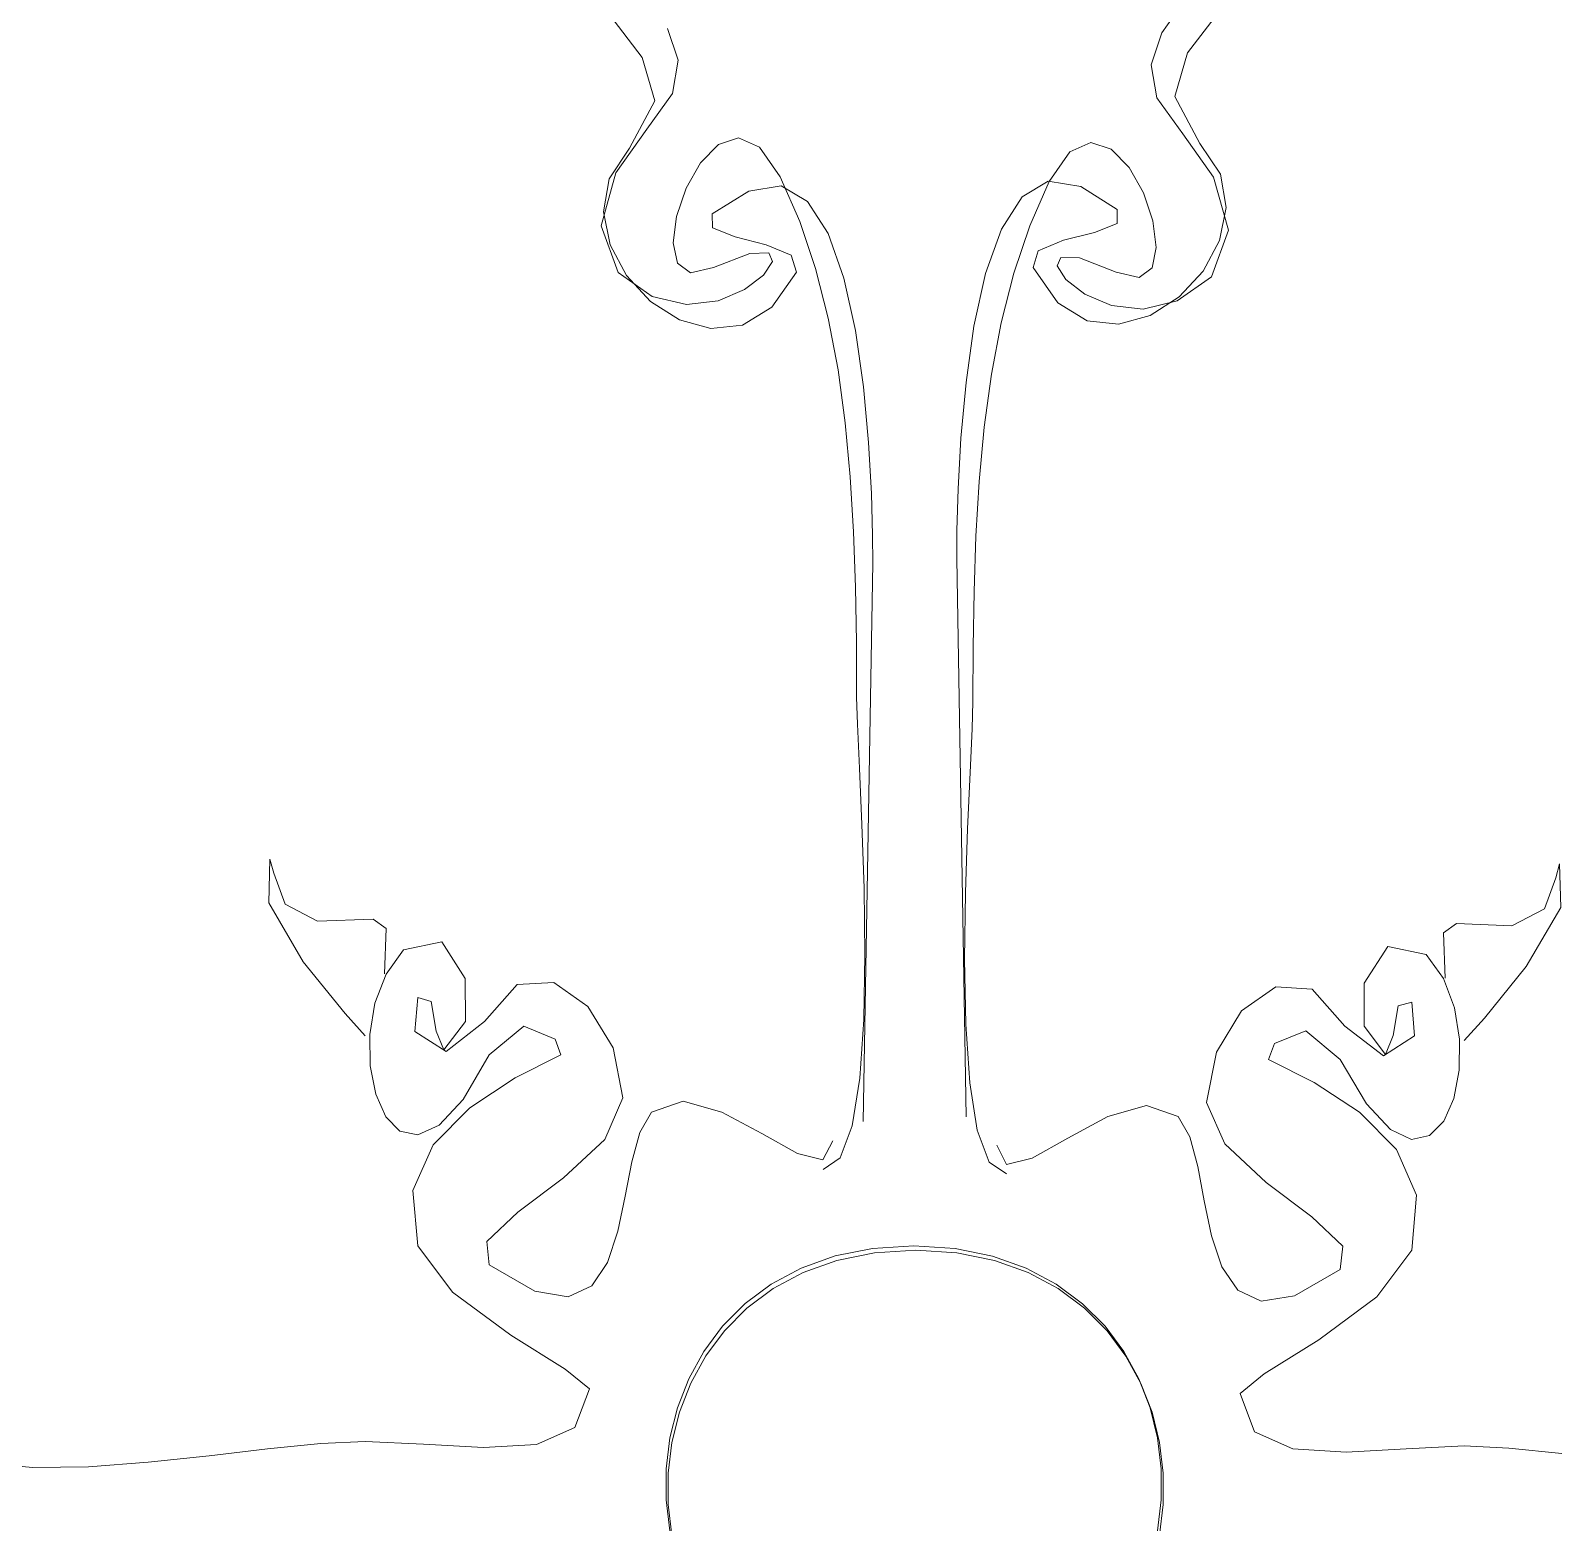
# Model space of a CAD drawing. Header units: centimetres. Extents: x 134057 to 145613, y 5028 to 39996.
# Drawn here: x 135547.1 to 135598.1, y 6633.2 to 6682.9 of the extents above; entities that cross this region are included whole.
import ezdxf

# ---------------------------------------------------------------- set-up
doc = ezdxf.new("R2010")
doc.units = ezdxf.units.CM
doc.layers.add('TEXT', color=3, linetype='Continuous', lineweight=20)

msp = doc.modelspace()

# ---------------------------------------------------------------- linework, layer by layer
at = {"layer": 'TEXT', "color": 2, "linetype": 'Continuous', "lineweight": 9}
for p, q in [((135567.435, 6682.031), (135566.324, 6683.482)), ((135567.435, 6682.031), (135566.324, 6683.482)), ((135585.519, 6683.919), (135584.764, 6682.849)), ((135585.519, 6683.919), (135584.764, 6682.849)), ((135585.613, 6682.181), (135586.724, 6683.632)), ((135585.613, 6682.181), (135586.724, 6683.632)), ((135568.285, 6682.999), (135568.639, 6681.935)), ((135568.285, 6682.999), (135568.639, 6681.935)), ((135584.764, 6682.849), (135584.409, 6681.785)), ((135584.764, 6682.849), (135584.409, 6681.785)), ((135567.859, 6680.58), (135567.435, 6682.031)), ((135567.859, 6680.58), (135567.435, 6682.031)), ((135568.639, 6681.935), (135568.454, 6680.83)), ((135568.639, 6681.935), (135568.454, 6680.83)), ((135585.189, 6680.73), (135585.613, 6682.181)), ((135585.189, 6680.73), (135585.613, 6682.181)), ((135584.409, 6681.785), (135584.594, 6680.68)), ((135584.409, 6681.785), (135584.594, 6680.68)), ((135567.017, 6679.01), (135567.859, 6680.58)), ((135567.017, 6679.01), (135567.859, 6680.58)), ((135568.454, 6680.83), (135567.589, 6679.637)), ((135568.454, 6680.83), (135567.589, 6679.637)), ((135584.594, 6680.68), (135585.459, 6679.487)), ((135584.594, 6680.68), (135585.459, 6679.487)), ((135586.031, 6679.16), (135585.189, 6680.73)), ((135586.031, 6679.16), (135585.189, 6680.73)), ((135567.589, 6679.637), (135566.564, 6678.189)), ((135567.589, 6679.637), (135566.564, 6678.189)), ((135585.459, 6679.487), (135586.484, 6678.039)), ((135585.459, 6679.487), (135586.484, 6678.039)), ((135566.336, 6677.989), (135567.017, 6679.01)), ((135566.336, 6677.989), (135567.017, 6679.01)), ((135569.379, 6678.518), (135569.977, 6679.127)), ((135569.379, 6678.518), (135569.977, 6679.127)), ((135569.977, 6679.127), (135570.649, 6679.351)), ((135569.977, 6679.127), (135570.649, 6679.351)), ((135570.649, 6679.351), (135571.351, 6679.04)), ((135570.649, 6679.351), (135571.351, 6679.04)), ((135571.351, 6679.04), (135572.04, 6678.047)), ((135571.351, 6679.04), (135572.04, 6678.047)), ((135581.697, 6678.89), (135581.008, 6677.897)), ((135581.697, 6678.89), (135581.008, 6677.897)), ((135582.399, 6679.201), (135581.697, 6678.89)), ((135582.399, 6679.201), (135581.697, 6678.89)), ((135583.071, 6678.978), (135582.399, 6679.201)), ((135583.071, 6678.978), (135582.399, 6679.201)), ((135583.669, 6678.368), (135583.071, 6678.978)), ((135583.669, 6678.368), (135583.071, 6678.978)), ((135586.712, 6678.139), (135586.031, 6679.16)), ((135586.712, 6678.139), (135586.031, 6679.16)), ((135568.9, 6677.67), (135569.379, 6678.518)), ((135568.9, 6677.67), (135569.379, 6678.518)), ((135584.148, 6677.52), (135583.669, 6678.368)), ((135584.148, 6677.52), (135583.669, 6678.368)), ((135566.564, 6678.189), (135566.07, 6676.422)), ((135566.564, 6678.189), (135566.07, 6676.422)), ((135566.146, 6676.886), (135566.336, 6677.989)), ((135566.146, 6676.886), (135566.336, 6677.989)), ((135572.04, 6678.047), (135572.691, 6676.566)), ((135572.04, 6678.047), (135572.691, 6676.566)), ((135580.1, 6677.386), (135580.975, 6677.906)), ((135580.1, 6677.386), (135580.975, 6677.906)), ((135581.008, 6677.897), (135580.357, 6676.416)), ((135581.008, 6677.897), (135580.357, 6676.416)), ((135580.975, 6677.906), (135582.056, 6677.729)), ((135580.975, 6677.906), (135582.056, 6677.729)), ((135586.484, 6678.039), (135586.979, 6676.272)), ((135586.484, 6678.039), (135586.979, 6676.272)), ((135586.902, 6677.036), (135586.712, 6678.139)), ((135586.902, 6677.036), (135586.712, 6678.139)), ((135568.583, 6676.731), (135568.9, 6677.67)), ((135568.583, 6676.731), (135568.9, 6677.67)), ((135570.992, 6677.58), (135569.774, 6676.816)), ((135570.992, 6677.58), (135569.774, 6676.816)), ((135572.073, 6677.756), (135570.992, 6677.58)), ((135572.073, 6677.756), (135570.992, 6677.58)), ((135572.948, 6677.236), (135572.073, 6677.756)), ((135572.948, 6677.236), (135572.073, 6677.756)), ((135579.411, 6676.313), (135580.1, 6677.386)), ((135579.411, 6676.313), (135580.1, 6677.386)), ((135582.056, 6677.729), (135583.274, 6676.966)), ((135582.056, 6677.729), (135583.274, 6676.966)), ((135584.465, 6676.581), (135584.148, 6677.52)), ((135584.465, 6676.581), (135584.148, 6677.52)), ((135566.366, 6675.784), (135566.146, 6676.886)), ((135566.366, 6675.784), (135566.146, 6676.886)), ((135569.774, 6676.816), (135569.779, 6676.349)), ((135569.774, 6676.816), (135569.779, 6676.349)), ((135573.638, 6676.163), (135572.948, 6677.236)), ((135573.638, 6676.163), (135572.948, 6677.236)), ((135583.274, 6676.966), (135583.269, 6676.499)), ((135583.274, 6676.966), (135583.269, 6676.499)), ((135586.682, 6675.934), (135586.902, 6677.036)), ((135586.682, 6675.934), (135586.902, 6677.036)), ((135566.07, 6676.422), (135566.635, 6674.867)), ((135566.07, 6676.422), (135566.635, 6674.867)), ((135568.472, 6675.849), (135568.583, 6676.731)), ((135568.472, 6675.849), (135568.583, 6676.731)), ((135569.779, 6676.349), (135570.535, 6676.049)), ((135569.779, 6676.349), (135570.535, 6676.049)), ((135572.691, 6676.566), (135573.221, 6674.993)), ((135572.691, 6676.566), (135573.221, 6674.993)), ((135578.884, 6674.829), (135579.411, 6676.313)), ((135578.884, 6674.829), (135579.411, 6676.313)), ((135580.357, 6676.416), (135579.828, 6674.844)), ((135580.357, 6676.416), (135579.828, 6674.844)), ((135583.269, 6676.499), (135582.513, 6676.199)), ((135583.269, 6676.499), (135582.513, 6676.199)), ((135584.576, 6675.7), (135584.465, 6676.581)), ((135584.576, 6675.7), (135584.465, 6676.581)), ((135568.611, 6675.173), (135568.472, 6675.849)), ((135568.611, 6675.173), (135568.472, 6675.849)), ((135570.535, 6676.049), (135571.569, 6675.789)), ((135570.535, 6676.049), (135571.569, 6675.789)), ((135571.569, 6675.789), (135572.409, 6675.441)), ((135571.569, 6675.789), (135572.409, 6675.441)), ((135574.164, 6674.68), (135573.638, 6676.163)), ((135574.164, 6674.68), (135573.638, 6676.163)), ((135581.479, 6675.939), (135580.639, 6675.591)), ((135581.479, 6675.939), (135580.639, 6675.591)), ((135582.513, 6676.199), (135581.479, 6675.939)), ((135582.513, 6676.199), (135581.479, 6675.939)), ((135586.133, 6674.912), (135586.682, 6675.934)), ((135586.133, 6674.912), (135586.682, 6675.934)), ((135586.979, 6676.272), (135586.413, 6674.718)), ((135586.979, 6676.272), (135586.413, 6674.718)), ((135566.916, 6674.762), (135566.366, 6675.784)), ((135566.916, 6674.762), (135566.366, 6675.784)), ((135571.03, 6675.497), (135569.814, 6675.027)), ((135571.03, 6675.497), (135569.814, 6675.027)), ((135571.657, 6675.519), (135571.03, 6675.497)), ((135571.657, 6675.519), (135571.03, 6675.497)), ((135571.781, 6675.233), (135571.657, 6675.519)), ((135571.781, 6675.233), (135571.657, 6675.519)), ((135572.409, 6675.441), (135572.582, 6674.877)), ((135572.409, 6675.441), (135572.582, 6674.877)), ((135580.639, 6675.591), (135580.466, 6675.027)), ((135580.639, 6675.591), (135580.466, 6675.027)), ((135581.267, 6675.083), (135581.391, 6675.37)), ((135581.267, 6675.083), (135581.391, 6675.37)), ((135581.391, 6675.37), (135582.019, 6675.348)), ((135581.391, 6675.37), (135582.019, 6675.348)), ((135582.019, 6675.348), (135583.234, 6674.877)), ((135582.019, 6675.348), (135583.234, 6674.877)), ((135584.437, 6675.023), (135584.576, 6675.7)), ((135584.437, 6675.023), (135584.576, 6675.7)), ((135566.635, 6674.867), (135567.775, 6674.067)), ((135566.635, 6674.867), (135567.775, 6674.067)), ((135569.044, 6674.849), (135568.611, 6675.173)), ((135569.044, 6674.849), (135568.611, 6675.173)), ((135569.814, 6675.027), (135569.044, 6674.849)), ((135569.814, 6675.027), (135569.044, 6674.849)), ((135570.853, 6674.293), (135571.485, 6674.777)), ((135570.853, 6674.293), (135571.485, 6674.777)), ((135571.485, 6674.777), (135571.781, 6675.233)), ((135571.485, 6674.777), (135571.781, 6675.233)), ((135572.582, 6674.877), (135571.761, 6673.709)), ((135572.582, 6674.877), (135571.761, 6673.709)), ((135573.221, 6674.993), (135573.641, 6673.343)), ((135573.221, 6674.993), (135573.641, 6673.343)), ((135578.499, 6673.079), (135578.884, 6674.829)), ((135578.499, 6673.079), (135578.884, 6674.829)), ((135579.828, 6674.844), (135579.407, 6673.193)), ((135579.828, 6674.844), (135579.407, 6673.193)), ((135580.466, 6675.027), (135581.288, 6673.859)), ((135580.466, 6675.027), (135581.288, 6673.859)), ((135581.563, 6674.627), (135581.267, 6675.083)), ((135581.563, 6674.627), (135581.267, 6675.083)), ((135583.234, 6674.877), (135584.004, 6674.7)), ((135583.234, 6674.877), (135584.004, 6674.7)), ((135584.004, 6674.7), (135584.437, 6675.023)), ((135584.004, 6674.7), (135584.437, 6675.023)), ((135585.335, 6674.053), (135586.133, 6674.912)), ((135585.335, 6674.053), (135586.133, 6674.912)), ((135567.713, 6673.903), (135566.916, 6674.762)), ((135567.713, 6673.903), (135566.916, 6674.762)), ((135569.968, 6673.919), (135570.853, 6674.293)), ((135569.968, 6673.919), (135570.853, 6674.293)), ((135574.549, 6672.929), (135574.164, 6674.68)), ((135574.549, 6672.929), (135574.164, 6674.68)), ((135582.196, 6674.143), (135581.563, 6674.627)), ((135582.196, 6674.143), (135581.563, 6674.627)), ((135586.413, 6674.718), (135585.273, 6673.917)), ((135586.413, 6674.718), (135585.273, 6673.917)), ((135568.677, 6673.287), (135567.713, 6673.903)), ((135568.677, 6673.287), (135567.713, 6673.903)), ((135567.775, 6674.067), (135568.914, 6673.798)), ((135567.775, 6674.067), (135568.914, 6673.798)), ((135568.914, 6673.798), (135569.968, 6673.919)), ((135568.914, 6673.798), (135569.968, 6673.919)), ((135581.288, 6673.859), (135582.266, 6673.259)), ((135581.288, 6673.859), (135582.266, 6673.259)), ((135583.081, 6673.77), (135582.196, 6674.143)), ((135583.081, 6673.77), (135582.196, 6674.143)), ((135584.134, 6673.648), (135583.081, 6673.77)), ((135584.134, 6673.648), (135583.081, 6673.77)), ((135585.273, 6673.917), (135584.134, 6673.648)), ((135585.273, 6673.917), (135584.134, 6673.648)), ((135584.371, 6673.437), (135585.335, 6674.053)), ((135584.371, 6673.437), (135585.335, 6674.053)), ((135569.727, 6672.995), (135568.677, 6673.287)), ((135569.727, 6672.995), (135568.677, 6673.287)), ((135571.761, 6673.709), (135570.782, 6673.109)), ((135571.761, 6673.709), (135570.782, 6673.109)), ((135573.641, 6673.343), (135573.966, 6671.627)), ((135573.641, 6673.343), (135573.966, 6671.627)), ((135582.266, 6673.259), (135583.321, 6673.145)), ((135582.266, 6673.259), (135583.321, 6673.145)), ((135583.321, 6673.145), (135584.371, 6673.437)), ((135583.321, 6673.145), (135584.371, 6673.437)), ((135570.782, 6673.109), (135569.727, 6672.995)), ((135570.782, 6673.109), (135569.727, 6672.995)), ((135574.815, 6671.055), (135574.549, 6672.929)), ((135574.815, 6671.055), (135574.549, 6672.929)), ((135578.233, 6671.205), (135578.499, 6673.079)), ((135578.233, 6671.205), (135578.499, 6673.079)), ((135579.407, 6673.193), (135579.082, 6671.477)), ((135579.407, 6673.193), (135579.082, 6671.477)), ((135573.966, 6671.627), (135574.206, 6669.86)), ((135573.966, 6671.627), (135574.206, 6669.86)), ((135578.064, 6669.349), (135578.233, 6671.205)), ((135578.064, 6669.349), (135578.233, 6671.205)), ((135579.082, 6671.477), (135578.842, 6669.71)), ((135579.082, 6671.477), (135578.842, 6669.71)), ((135574.984, 6669.199), (135574.815, 6671.055)), ((135574.984, 6669.199), (135574.815, 6671.055)), ((135574.206, 6669.86), (135574.375, 6668.054)), ((135574.206, 6669.86), (135574.375, 6668.054)), ((135578.842, 6669.71), (135578.673, 6667.904)), ((135578.842, 6669.71), (135578.673, 6667.904)), ((135575.077, 6667.506), (135574.984, 6669.199)), ((135575.077, 6667.506), (135574.984, 6669.199)), ((135577.971, 6667.656), (135578.064, 6669.349)), ((135577.971, 6667.656), (135578.064, 6669.349)), ((135574.375, 6668.054), (135574.485, 6666.224)), ((135574.375, 6668.054), (135574.485, 6666.224)), ((135577.931, 6666.268), (135577.971, 6667.656)), ((135577.931, 6666.268), (135577.971, 6667.656)), ((135578.673, 6667.904), (135578.563, 6666.074)), ((135578.673, 6667.904), (135578.563, 6666.074)), ((135575.117, 6666.118), (135575.077, 6667.506)), ((135575.117, 6666.118), (135575.077, 6667.506)), ((135574.485, 6666.224), (135574.548, 6664.382)), ((135574.485, 6666.224), (135574.548, 6664.382)), ((135575.125, 6665.179), (135575.117, 6666.118)), ((135575.125, 6665.179), (135575.117, 6666.118)), ((135577.923, 6665.328), (135577.931, 6666.268)), ((135577.923, 6665.328), (135577.931, 6666.268)), ((135578.563, 6666.074), (135578.5, 6664.232)), ((135578.563, 6666.074), (135578.5, 6664.232)), ((135574.808, 6646.578), (135575.125, 6665.179)), ((135574.808, 6646.578), (135575.125, 6665.179)), ((135578.241, 6646.727), (135577.923, 6665.328)), ((135578.241, 6646.727), (135577.923, 6665.328)), ((135574.548, 6664.382), (135574.577, 6662.542)), ((135574.548, 6664.382), (135574.577, 6662.542)), ((135578.5, 6664.232), (135578.471, 6662.393)), ((135578.5, 6664.232), (135578.471, 6662.393)), ((135574.577, 6662.542), (135574.584, 6660.718)), ((135574.577, 6662.542), (135574.584, 6660.718)), ((135578.471, 6662.393), (135578.464, 6660.568)), ((135578.471, 6662.393), (135578.464, 6660.568)), ((135574.584, 6660.718), (135574.613, 6659.814)), ((135574.584, 6660.718), (135574.613, 6659.814)), ((135578.464, 6660.568), (135578.435, 6659.664)), ((135578.464, 6660.568), (135578.435, 6659.664)), ((135574.613, 6659.814), (135574.682, 6658.348)), ((135574.613, 6659.814), (135574.682, 6658.348)), ((135578.435, 6659.664), (135578.366, 6658.199)), ((135578.435, 6659.664), (135578.366, 6658.199)), ((135574.682, 6658.348), (135574.764, 6656.477)), ((135574.682, 6658.348), (135574.764, 6656.477)), ((135578.366, 6658.199), (135578.284, 6656.327)), ((135578.366, 6658.199), (135578.284, 6656.327)), ((135574.764, 6656.477), (135574.833, 6654.353)), ((135574.764, 6656.477), (135574.833, 6654.353)), ((135578.284, 6656.327), (135578.215, 6654.204)), ((135578.284, 6656.327), (135578.215, 6654.204)), ((135554.989, 6653.857), (135555.029, 6655.312)), ((135554.989, 6653.857), (135555.029, 6655.312)), ((135555.029, 6655.312), (135555.158, 6654.847)), ((135555.029, 6655.312), (135555.158, 6654.847)), ((135598.019, 6655.163), (135597.89, 6654.698)), ((135598.019, 6655.163), (135597.89, 6654.698)), ((135598.059, 6653.707), (135598.019, 6655.163)), ((135598.059, 6653.707), (135598.019, 6655.163)), ((135555.158, 6654.847), (135555.535, 6653.817)), ((135555.158, 6654.847), (135555.535, 6653.817)), ((135597.89, 6654.698), (135597.513, 6653.667)), ((135597.89, 6654.698), (135597.513, 6653.667)), ((135556.142, 6651.894), (135554.989, 6653.857)), ((135556.142, 6651.894), (135554.989, 6653.857)), ((135574.833, 6654.353), (135574.862, 6652.133)), ((135574.833, 6654.353), (135574.862, 6652.133)), ((135578.215, 6654.204), (135578.186, 6651.983)), ((135578.215, 6654.204), (135578.186, 6651.983)), ((135555.535, 6653.817), (135556.619, 6653.246)), ((135555.535, 6653.817), (135556.619, 6653.246)), ((135597.513, 6653.667), (135596.429, 6653.096)), ((135597.513, 6653.667), (135596.429, 6653.096)), ((135596.906, 6651.745), (135598.059, 6653.707)), ((135596.906, 6651.745), (135598.059, 6653.707)), ((135556.619, 6653.246), (135558.468, 6653.322)), ((135556.619, 6653.246), (135558.468, 6653.322)), ((135558.468, 6653.322), (135558.903, 6653.01)), ((135558.468, 6653.322), (135558.903, 6653.01)), ((135558.903, 6653.01), (135558.845, 6651.497)), ((135558.903, 6653.01), (135558.845, 6651.497)), ((135594.58, 6653.173), (135594.145, 6652.86)), ((135594.58, 6653.173), (135594.145, 6652.86)), ((135594.145, 6652.86), (135594.204, 6651.347)), ((135594.145, 6652.86), (135594.204, 6651.347)), ((135596.429, 6653.096), (135594.58, 6653.173)), ((135596.429, 6653.096), (135594.58, 6653.173)), ((135559.48, 6652.292), (135560.758, 6652.557)), ((135559.48, 6652.292), (135560.758, 6652.557)), ((135560.758, 6652.557), (135561.541, 6651.338)), ((135560.758, 6652.557), (135561.541, 6651.338)), ((135592.29, 6652.407), (135591.507, 6651.188)), ((135592.29, 6652.407), (135591.507, 6651.188)), ((135593.568, 6652.142), (135592.29, 6652.407)), ((135593.568, 6652.142), (135592.29, 6652.407)), ((135557.533, 6650.17), (135556.142, 6651.894)), ((135557.533, 6650.17), (135556.142, 6651.894)), ((135558.899, 6651.486), (135559.48, 6652.292)), ((135558.899, 6651.486), (135559.48, 6652.292)), ((135574.862, 6652.133), (135574.824, 6649.969)), ((135574.862, 6652.133), (135574.824, 6649.969)), ((135578.186, 6651.983), (135578.224, 6649.82)), ((135578.186, 6651.983), (135578.224, 6649.82)), ((135594.15, 6651.337), (135593.568, 6652.142)), ((135594.15, 6651.337), (135593.568, 6652.142)), ((135558.53, 6650.516), (135558.899, 6651.486)), ((135558.53, 6650.516), (135558.899, 6651.486)), ((135561.541, 6651.338), (135561.547, 6649.907)), ((135561.541, 6651.338), (135561.547, 6649.907)), ((135594.518, 6650.367), (135594.15, 6651.337)), ((135594.518, 6650.367), (135594.15, 6651.337)), ((135595.515, 6650.021), (135596.906, 6651.745)), ((135595.515, 6650.021), (135596.906, 6651.745)), ((135562.183, 6649.907), (135563.273, 6651.138)), ((135562.183, 6649.907), (135563.273, 6651.138)), ((135563.273, 6651.138), (135564.493, 6651.209)), ((135563.273, 6651.138), (135564.493, 6651.209)), ((135564.493, 6651.209), (135565.629, 6650.411)), ((135564.493, 6651.209), (135565.629, 6650.411)), ((135588.555, 6651.06), (135587.419, 6650.261)), ((135588.555, 6651.06), (135587.419, 6650.261)), ((135589.775, 6650.989), (135588.555, 6651.06)), ((135589.775, 6650.989), (135588.555, 6651.06)), ((135590.865, 6649.757), (135589.775, 6650.989)), ((135590.865, 6649.757), (135589.775, 6650.989)), ((135591.507, 6651.188), (135591.501, 6649.757)), ((135591.507, 6651.188), (135591.501, 6649.757)), ((135558.36, 6649.469), (135558.53, 6650.516)), ((135558.36, 6649.469), (135558.53, 6650.516)), ((135559.957, 6650.702), (135559.863, 6649.577)), ((135559.957, 6650.702), (135559.863, 6649.577)), ((135560.407, 6650.578), (135559.957, 6650.702)), ((135560.407, 6650.578), (135559.957, 6650.702)), ((135560.574, 6649.589), (135560.407, 6650.578)), ((135560.574, 6649.589), (135560.407, 6650.578)), ((135565.629, 6650.411), (135566.467, 6649.032)), ((135565.629, 6650.411), (135566.467, 6649.032)), ((135592.475, 6649.439), (135592.641, 6650.428)), ((135592.475, 6649.439), (135592.641, 6650.428)), ((135592.641, 6650.428), (135593.091, 6650.552)), ((135592.641, 6650.428), (135593.091, 6650.552)), ((135593.091, 6650.552), (135593.185, 6649.428)), ((135593.091, 6650.552), (135593.185, 6649.428)), ((135594.688, 6649.319), (135594.518, 6650.367)), ((135594.688, 6649.319), (135594.518, 6650.367)), ((135558.209, 6649.43), (135557.533, 6650.17)), ((135558.209, 6649.43), (135557.533, 6650.17)), ((135561.547, 6649.907), (135560.829, 6648.958)), ((135561.547, 6649.907), (135560.829, 6648.958)), ((135560.9, 6648.912), (135562.183, 6649.907)), ((135560.9, 6648.912), (135562.183, 6649.907)), ((135574.824, 6649.969), (135574.693, 6648.018)), ((135574.824, 6649.969), (135574.693, 6648.018)), ((135578.224, 6649.82), (135578.355, 6647.868)), ((135578.224, 6649.82), (135578.355, 6647.868)), ((135587.419, 6650.261), (135586.581, 6648.882)), ((135587.419, 6650.261), (135586.581, 6648.882)), ((135594.839, 6649.28), (135595.515, 6650.021)), ((135594.839, 6649.28), (135595.515, 6650.021)), ((135558.374, 6648.431), (135558.36, 6649.469)), ((135558.374, 6648.431), (135558.36, 6649.469)), ((135559.863, 6649.577), (135560.9, 6648.912)), ((135559.863, 6649.577), (135560.9, 6648.912)), ((135560.829, 6648.958), (135560.574, 6649.589)), ((135560.829, 6648.958), (135560.574, 6649.589)), ((135563.49, 6649.748), (135562.342, 6648.794)), ((135563.49, 6649.748), (135562.342, 6648.794)), ((135564.533, 6649.324), (135563.49, 6649.748)), ((135564.533, 6649.324), (135563.49, 6649.748)), ((135564.727, 6648.794), (135564.533, 6649.324)), ((135564.727, 6648.794), (135564.533, 6649.324)), ((135588.515, 6649.174), (135589.558, 6649.598)), ((135588.515, 6649.174), (135589.558, 6649.598)), ((135589.558, 6649.598), (135590.706, 6648.644)), ((135589.558, 6649.598), (135590.706, 6648.644)), ((135592.149, 6648.762), (135590.865, 6649.757)), ((135592.149, 6648.762), (135590.865, 6649.757)), ((135591.501, 6649.757), (135592.219, 6648.808)), ((135591.501, 6649.757), (135592.219, 6648.808)), ((135593.185, 6649.428), (135592.149, 6648.762)), ((135593.185, 6649.428), (135592.149, 6648.762)), ((135592.219, 6648.808), (135592.475, 6649.439)), ((135592.219, 6648.808), (135592.475, 6649.439)), ((135594.674, 6648.282), (135594.688, 6649.319)), ((135594.674, 6648.282), (135594.688, 6649.319)), ((135562.342, 6648.794), (135561.466, 6647.313)), ((135562.342, 6648.794), (135561.466, 6647.313)), ((135563.208, 6648.026), (135564.727, 6648.794)), ((135563.208, 6648.026), (135564.727, 6648.794)), ((135566.467, 6649.032), (135566.794, 6647.363)), ((135566.467, 6649.032), (135566.794, 6647.363)), ((135586.581, 6648.882), (135586.254, 6647.214)), ((135586.581, 6648.882), (135586.254, 6647.214)), ((135588.321, 6648.644), (135588.515, 6649.174)), ((135588.321, 6648.644), (135588.515, 6649.174)), ((135558.556, 6647.491), (135558.374, 6648.431)), ((135558.556, 6647.491), (135558.374, 6648.431)), ((135589.84, 6647.876), (135588.321, 6648.644)), ((135589.84, 6647.876), (135588.321, 6648.644)), ((135590.706, 6648.644), (135591.582, 6647.164)), ((135590.706, 6648.644), (135591.582, 6647.164)), ((135594.492, 6647.342), (135594.674, 6648.282)), ((135594.492, 6647.342), (135594.674, 6648.282)), ((135561.697, 6647.036), (135563.208, 6648.026)), ((135561.697, 6647.036), (135563.208, 6648.026)), ((135574.693, 6648.018), (135574.442, 6646.432)), ((135574.693, 6648.018), (135574.442, 6646.432)), ((135578.355, 6647.868), (135578.607, 6646.283)), ((135578.355, 6647.868), (135578.607, 6646.283)), ((135591.351, 6646.887), (135589.84, 6647.876)), ((135591.351, 6646.887), (135589.84, 6647.876)), ((135558.891, 6646.736), (135558.556, 6647.491)), ((135558.891, 6646.736), (135558.556, 6647.491)), ((135561.466, 6647.313), (135560.667, 6646.454)), ((135561.466, 6647.313), (135560.667, 6646.454)), ((135566.794, 6647.363), (135566.193, 6645.976)), ((135566.794, 6647.363), (135566.193, 6645.976)), ((135567.748, 6646.886), (135568.802, 6647.257)), ((135567.748, 6646.886), (135568.802, 6647.257)), ((135568.802, 6647.257), (135570.091, 6646.886)), ((135568.802, 6647.257), (135570.091, 6646.886)), ((135586.254, 6647.214), (135586.855, 6645.826)), ((135586.254, 6647.214), (135586.855, 6645.826)), ((135594.157, 6646.586), (135594.492, 6647.342)), ((135594.157, 6646.586), (135594.492, 6647.342)), ((135559.365, 6646.253), (135558.891, 6646.736)), ((135559.365, 6646.253), (135558.891, 6646.736)), ((135560.469, 6645.795), (135561.697, 6647.036)), ((135560.469, 6645.795), (135561.697, 6647.036)), ((135567.358, 6646.209), (135567.748, 6646.886)), ((135567.358, 6646.209), (135567.748, 6646.886)), ((135570.091, 6646.886), (135571.424, 6646.171)), ((135570.091, 6646.886), (135571.424, 6646.171)), ((135582.957, 6646.737), (135581.624, 6646.021)), ((135582.957, 6646.737), (135581.624, 6646.021)), ((135584.246, 6647.108), (135582.957, 6646.737)), ((135584.246, 6647.108), (135582.957, 6646.737)), ((135585.3, 6646.737), (135584.246, 6647.108)), ((135585.3, 6646.737), (135584.246, 6647.108)), ((135585.69, 6646.06), (135585.3, 6646.737)), ((135585.69, 6646.06), (135585.3, 6646.737)), ((135592.579, 6645.645), (135591.351, 6646.887)), ((135592.579, 6645.645), (135591.351, 6646.887)), ((135591.582, 6647.164), (135592.381, 6646.305)), ((135591.582, 6647.164), (135592.381, 6646.305)), ((135559.962, 6646.13), (135559.365, 6646.253)), ((135559.962, 6646.13), (135559.365, 6646.253)), ((135560.667, 6646.454), (135559.962, 6646.13)), ((135560.667, 6646.454), (135559.962, 6646.13)), ((135567.093, 6645.228), (135567.358, 6646.209)), ((135567.093, 6645.228), (135567.358, 6646.209)), ((135574.442, 6646.432), (135574.043, 6645.368)), ((135574.442, 6646.432), (135574.043, 6645.368)), ((135578.607, 6646.283), (135579.005, 6645.218)), ((135578.607, 6646.283), (135579.005, 6645.218)), ((135592.381, 6646.305), (135593.086, 6645.981)), ((135592.381, 6646.305), (135593.086, 6645.981)), ((135593.683, 6646.104), (135594.157, 6646.586)), ((135593.683, 6646.104), (135594.157, 6646.586)), ((135559.797, 6644.271), (135560.469, 6645.795)), ((135559.797, 6644.271), (135560.469, 6645.795)), ((135566.193, 6645.976), (135564.815, 6644.695)), ((135566.193, 6645.976), (135564.815, 6644.695)), ((135571.424, 6646.171), (135572.611, 6645.508)), ((135571.424, 6646.171), (135572.611, 6645.508)), ((135573.463, 6645.296), (135573.789, 6645.932)), ((135573.463, 6645.296), (135573.789, 6645.932)), ((135579.585, 6645.147), (135579.259, 6645.783)), ((135579.585, 6645.147), (135579.259, 6645.783)), ((135581.624, 6646.021), (135580.437, 6645.359)), ((135581.624, 6646.021), (135580.437, 6645.359)), ((135585.955, 6645.078), (135585.69, 6646.06)), ((135585.955, 6645.078), (135585.69, 6646.06)), ((135586.855, 6645.826), (135588.233, 6644.545)), ((135586.855, 6645.826), (135588.233, 6644.545)), ((135593.086, 6645.981), (135593.683, 6646.104)), ((135593.086, 6645.981), (135593.683, 6646.104)), ((135566.876, 6644.083), (135567.093, 6645.228)), ((135566.876, 6644.083), (135567.093, 6645.228)), ((135572.611, 6645.508), (135573.463, 6645.296)), ((135572.611, 6645.508), (135573.463, 6645.296)), ((135574.043, 6645.368), (135573.471, 6644.979)), ((135574.043, 6645.368), (135573.471, 6644.979)), ((135579.005, 6645.218), (135579.577, 6644.829)), ((135579.005, 6645.218), (135579.577, 6644.829)), ((135580.437, 6645.359), (135579.585, 6645.147)), ((135580.437, 6645.359), (135579.585, 6645.147)), ((135593.251, 6644.122), (135592.579, 6645.645)), ((135593.251, 6644.122), (135592.579, 6645.645)), ((135564.815, 6644.695), (135563.291, 6643.552)), ((135564.815, 6644.695), (135563.291, 6643.552)), ((135586.172, 6643.934), (135585.955, 6645.078)), ((135586.172, 6643.934), (135585.955, 6645.078)), ((135559.957, 6642.435), (135559.797, 6644.271)), ((135559.957, 6642.435), (135559.797, 6644.271)), ((135588.233, 6644.545), (135589.757, 6643.402)), ((135588.233, 6644.545), (135589.757, 6643.402)), ((135566.632, 6642.92), (135566.876, 6644.083)), ((135566.632, 6642.92), (135566.876, 6644.083)), ((135586.416, 6642.77), (135586.172, 6643.934)), ((135586.416, 6642.77), (135586.172, 6643.934)), ((135593.091, 6642.285), (135593.251, 6644.122)), ((135593.091, 6642.285), (135593.251, 6644.122)), ((135563.291, 6643.552), (135562.256, 6642.576)), ((135563.291, 6643.552), (135562.256, 6642.576)), ((135589.757, 6643.402), (135590.792, 6642.426)), ((135589.757, 6643.402), (135590.792, 6642.426)), ((135566.284, 6641.879), (135566.632, 6642.92)), ((135566.284, 6641.879), (135566.632, 6642.92)), ((135586.764, 6641.729), (135586.416, 6642.77)), ((135586.764, 6641.729), (135586.416, 6642.77)), ((135561.12, 6640.885), (135559.957, 6642.435)), ((135561.12, 6640.885), (135559.957, 6642.435)), ((135562.256, 6642.576), (135562.342, 6641.799)), ((135562.256, 6642.576), (135562.342, 6641.799)), ((135573.867, 6642.094), (135575.117, 6642.346)), ((135573.867, 6642.094), (135575.117, 6642.346)), ((135573.932, 6641.944), (135575.182, 6642.197)), ((135573.932, 6641.944), (135575.182, 6642.197)), ((135575.117, 6642.346), (135576.493, 6642.435)), ((135575.117, 6642.346), (135576.493, 6642.435)), ((135575.182, 6642.197), (135576.557, 6642.285)), ((135575.182, 6642.197), (135576.557, 6642.285)), ((135576.493, 6642.435), (135576.493, 6642.435)), ((135576.493, 6642.435), (135577.868, 6642.346)), ((135576.493, 6642.435), (135576.493, 6642.435)), ((135576.493, 6642.435), (135577.868, 6642.346)), ((135576.557, 6642.285), (135576.557, 6642.285)), ((135576.557, 6642.285), (135577.932, 6642.196)), ((135576.557, 6642.285), (135576.557, 6642.285)), ((135576.557, 6642.285), (135577.932, 6642.196)), ((135577.868, 6642.346), (135579.118, 6642.093)), ((135577.868, 6642.346), (135579.118, 6642.093)), ((135577.932, 6642.196), (135579.182, 6641.943)), ((135577.932, 6642.196), (135579.182, 6641.943)), ((135590.792, 6642.426), (135590.706, 6641.649)), ((135590.792, 6642.426), (135590.706, 6641.649)), ((135591.928, 6640.735), (135593.091, 6642.285)), ((135591.928, 6640.735), (135593.091, 6642.285)), ((135562.342, 6641.799), (135563.862, 6640.921)), ((135562.342, 6641.799), (135563.862, 6640.921)), ((135565.757, 6641.104), (135566.284, 6641.879)), ((135565.757, 6641.104), (135566.284, 6641.879)), ((135571.742, 6641.158), (135572.742, 6641.692)), ((135571.742, 6641.158), (135572.742, 6641.692)), ((135572.742, 6641.692), (135573.867, 6642.094)), ((135572.742, 6641.692), (135573.867, 6642.094)), ((135572.806, 6641.543), (135573.932, 6641.944)), ((135572.806, 6641.543), (135573.932, 6641.944)), ((135579.118, 6642.093), (135580.243, 6641.691)), ((135579.118, 6642.093), (135580.243, 6641.691)), ((135579.182, 6641.943), (135580.308, 6641.542)), ((135579.182, 6641.943), (135580.308, 6641.542)), ((135580.243, 6641.691), (135581.243, 6641.157)), ((135580.243, 6641.691), (135581.243, 6641.157)), ((135587.291, 6640.954), (135586.764, 6641.729)), ((135587.291, 6640.954), (135586.764, 6641.729)), ((135590.706, 6641.649), (135589.186, 6640.772)), ((135590.706, 6641.649), (135589.186, 6640.772)), ((135564.975, 6640.737), (135565.757, 6641.104)), ((135564.975, 6640.737), (135565.757, 6641.104)), ((135570.867, 6640.506), (135571.742, 6641.158)), ((135570.867, 6640.506), (135571.742, 6641.158)), ((135571.806, 6641.008), (135572.806, 6641.543)), ((135571.806, 6641.008), (135572.806, 6641.543)), ((135580.308, 6641.542), (135581.308, 6641.007)), ((135580.308, 6641.542), (135581.308, 6641.007)), ((135581.243, 6641.157), (135582.118, 6640.504)), ((135581.243, 6641.157), (135582.118, 6640.504)), ((135563.058, 6639.454), (135561.12, 6640.885)), ((135563.058, 6639.454), (135561.12, 6640.885)), ((135563.862, 6640.921), (135564.975, 6640.737)), ((135563.862, 6640.921), (135564.975, 6640.737)), ((135570.931, 6640.356), (135571.806, 6641.008)), ((135570.931, 6640.356), (135571.806, 6641.008)), ((135581.308, 6641.007), (135582.183, 6640.355)), ((135581.308, 6641.007), (135582.183, 6640.355)), ((135588.073, 6640.587), (135587.291, 6640.954)), ((135588.073, 6640.587), (135587.291, 6640.954)), ((135589.186, 6640.772), (135588.073, 6640.587)), ((135589.186, 6640.772), (135588.073, 6640.587)), ((135589.99, 6639.304), (135591.928, 6640.735)), ((135589.99, 6639.304), (135591.928, 6640.735)), ((135570.116, 6639.752), (135570.867, 6640.506)), ((135570.116, 6639.752), (135570.867, 6640.506)), ((135570.181, 6639.602), (135570.931, 6640.356)), ((135570.181, 6639.602), (135570.931, 6640.356)), ((135582.118, 6640.504), (135582.868, 6639.751)), ((135582.118, 6640.504), (135582.868, 6639.751)), ((135582.183, 6640.355), (135582.933, 6639.601)), ((135582.183, 6640.355), (135582.933, 6639.601)), ((135569.491, 6638.912), (135570.116, 6639.752)), ((135569.491, 6638.912), (135570.116, 6639.752)), ((135569.556, 6638.762), (135570.181, 6639.602)), ((135569.556, 6638.762), (135570.181, 6639.602)), ((135582.868, 6639.751), (135583.493, 6638.911)), ((135582.868, 6639.751), (135583.493, 6638.911)), ((135582.933, 6639.601), (135583.558, 6638.761)), ((135582.933, 6639.601), (135583.558, 6638.761)), ((135564.876, 6638.321), (135563.058, 6639.454)), ((135564.876, 6638.321), (135563.058, 6639.454)), ((135588.172, 6638.171), (135589.99, 6639.304)), ((135588.172, 6638.171), (135589.99, 6639.304)), ((135568.991, 6638.002), (135569.491, 6638.912)), ((135568.991, 6638.002), (135569.491, 6638.912)), ((135569.055, 6637.852), (135569.556, 6638.762)), ((135569.055, 6637.852), (135569.556, 6638.762)), ((135583.493, 6638.911), (135583.993, 6638)), ((135583.493, 6638.911), (135583.993, 6638)), ((135583.558, 6638.761), (135584.058, 6637.85)), ((135583.558, 6638.761), (135584.058, 6637.85)), ((135565.681, 6637.665), (135564.876, 6638.321)), ((135565.681, 6637.665), (135564.876, 6638.321)), ((135587.367, 6637.515), (135588.172, 6638.171)), ((135587.367, 6637.515), (135588.172, 6638.171)), ((135565.194, 6636.384), (135565.681, 6637.665)), ((135565.194, 6636.384), (135565.681, 6637.665)), ((135568.616, 6637.037), (135568.991, 6638.002)), ((135568.616, 6637.037), (135568.991, 6638.002)), ((135568.68, 6636.887), (135569.055, 6637.852)), ((135568.68, 6636.887), (135569.055, 6637.852)), ((135583.993, 6638), (135584.368, 6637.035)), ((135583.993, 6638), (135584.368, 6637.035)), ((135584.058, 6637.85), (135584.433, 6636.885)), ((135584.058, 6637.85), (135584.433, 6636.885)), ((135568.365, 6636.032), (135568.616, 6637.037)), ((135568.365, 6636.032), (135568.616, 6637.037)), ((135584.368, 6637.035), (135584.618, 6636.031)), ((135584.368, 6637.035), (135584.618, 6636.031)), ((135587.854, 6636.235), (135587.367, 6637.515)), ((135587.854, 6636.235), (135587.367, 6637.515)), ((135568.43, 6635.883), (135568.68, 6636.887)), ((135568.43, 6635.883), (135568.68, 6636.887)), ((135584.433, 6636.885), (135584.683, 6635.881)), ((135584.433, 6636.885), (135584.683, 6635.881)), ((135563.921, 6635.813), (135565.194, 6636.384)), ((135563.921, 6635.813), (135565.194, 6636.384)), ((135568.24, 6635.005), (135568.365, 6636.032)), ((135568.24, 6635.005), (135568.365, 6636.032)), ((135584.618, 6636.031), (135584.743, 6635.003)), ((135584.618, 6636.031), (135584.743, 6635.003)), ((135589.128, 6635.664), (135587.854, 6636.235)), ((135589.128, 6635.664), (135587.854, 6636.235)), ((135552.999, 6635.438), (135554.949, 6635.665)), ((135552.999, 6635.438), (135554.949, 6635.665)), ((135554.949, 6635.665), (135556.721, 6635.844)), ((135554.949, 6635.665), (135556.721, 6635.844)), ((135556.721, 6635.844), (135558.209, 6635.916)), ((135556.721, 6635.844), (135558.209, 6635.916)), ((135558.209, 6635.916), (135560.146, 6635.823)), ((135558.209, 6635.916), (135560.146, 6635.823)), ((135560.146, 6635.823), (135562.144, 6635.708)), ((135560.146, 6635.823), (135562.144, 6635.708)), ((135562.144, 6635.708), (135563.921, 6635.813)), ((135562.144, 6635.708), (135563.921, 6635.813)), ((135568.305, 6634.855), (135568.43, 6635.883)), ((135568.305, 6634.855), (135568.43, 6635.883)), ((135584.683, 6635.881), (135584.808, 6634.853)), ((135584.683, 6635.881), (135584.808, 6634.853)), ((135590.904, 6635.558), (135589.128, 6635.664)), ((135590.904, 6635.558), (135589.128, 6635.664)), ((135592.902, 6635.674), (135590.904, 6635.558)), ((135592.902, 6635.674), (135590.904, 6635.558)), ((135594.839, 6635.767), (135592.902, 6635.674)), ((135594.839, 6635.767), (135592.902, 6635.674)), ((135596.328, 6635.694), (135594.839, 6635.767)), ((135596.328, 6635.694), (135594.839, 6635.767)), ((135598.099, 6635.516), (135596.328, 6635.694)), ((135598.099, 6635.516), (135596.328, 6635.694)), ((135545.497, 6635.201), (135547.119, 6635.044)), ((135545.497, 6635.201), (135547.119, 6635.044)), ((135547.119, 6635.044), (135548.98, 6635.07)), ((135547.119, 6635.044), (135548.98, 6635.07)), ((135548.98, 6635.07), (135550.975, 6635.221)), ((135548.98, 6635.07), (135550.975, 6635.221)), ((135550.975, 6635.221), (135552.999, 6635.438)), ((135550.975, 6635.221), (135552.999, 6635.438)), ((135568.24, 6633.969), (135568.24, 6635.005)), ((135568.24, 6633.969), (135568.24, 6635.005)), ((135584.743, 6635.003), (135584.743, 6633.967)), ((135584.743, 6635.003), (135584.743, 6633.967)), ((135568.305, 6633.819), (135568.305, 6634.855)), ((135568.305, 6633.819), (135568.305, 6634.855)), ((135584.808, 6634.853), (135584.808, 6633.818)), ((135584.808, 6634.853), (135584.808, 6633.818)), ((135568.365, 6632.941), (135568.24, 6633.969)), ((135568.365, 6632.941), (135568.24, 6633.969)), ((135584.743, 6633.967), (135584.618, 6632.939)), ((135584.743, 6633.967), (135584.618, 6632.939)), ((135568.43, 6632.792), (135568.305, 6633.819)), ((135568.43, 6632.792), (135568.305, 6633.819)), ((135584.808, 6633.818), (135584.683, 6632.79)), ((135584.808, 6633.818), (135584.683, 6632.79))]:
    msp.add_line(p, q, dxfattribs=at)

doc.saveas('drawing.dxf')
